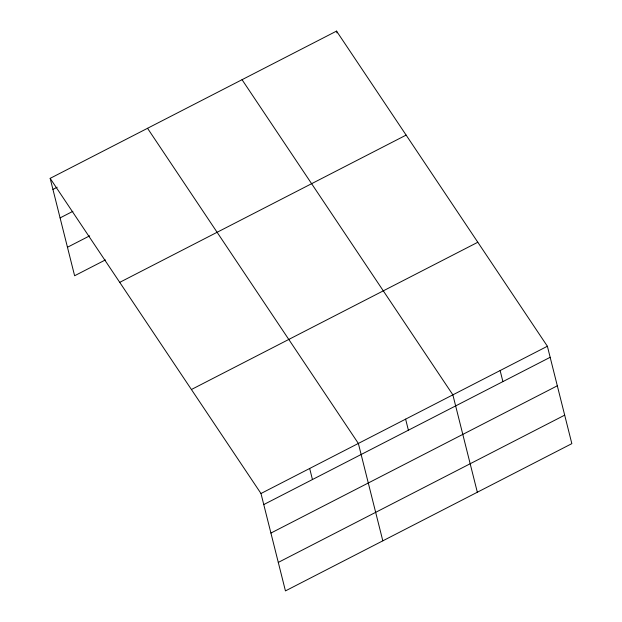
<?xml version="1.0" encoding="UTF-8"?>
<svg xmlns="http://www.w3.org/2000/svg" width="622" height="622" viewBox="0 0 622 622"><rect width="100%" height="100%" fill="white"/><g stroke="black" fill="none" stroke-linecap="round" stroke-linejoin="round"><path stroke-width="0.93" d="M50.157 178.358L336.556 31.1L547.383 346.252L571.843 443.642L285.444 590.9L260.983 493.51L50.157 178.358L74.617 275.748L105.367 259.934M52.94 189.415L57.208 187.222M60.093 217.91L72.906 211.317M67.464 247.261L89.669 235.839M119.727 282.357L406.127 135.098M191.413 389.512L477.805 242.253M260.983 493.51L547.383 346.252M263.759 504.574L550.159 357.308M270.92 533.062L557.312 385.803M278.291 562.412L564.683 415.154M242.044 79.694L452.87 394.846L477.331 492.235M147.531 128.287L358.358 443.447L382.818 540.829M500.127 370.549L502.903 381.613M336.556 31.1L337.015 32.943M405.614 419.142L408.39 430.206M309.67 468.475L312.446 479.539"/></g></svg>
